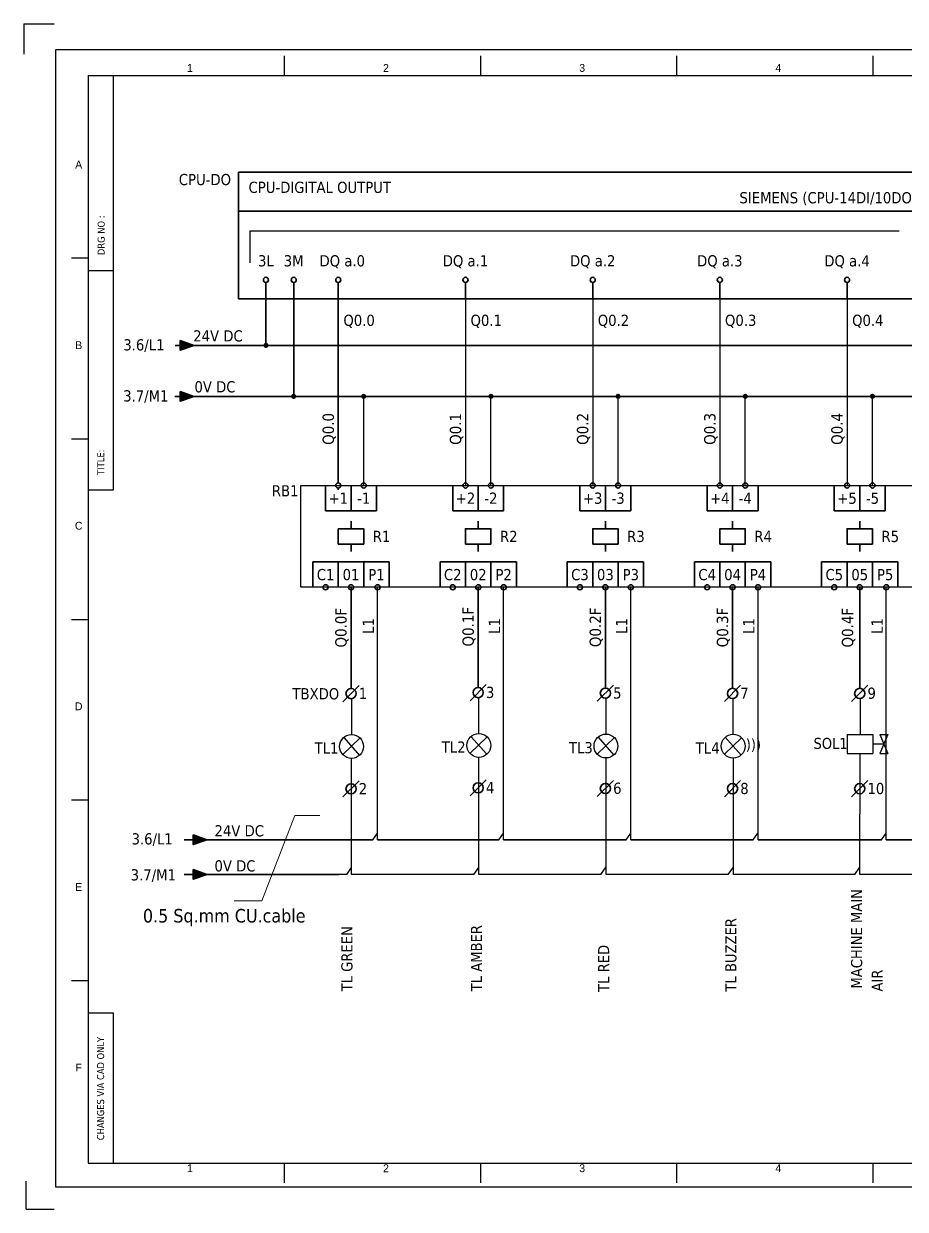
# Model space of a CAD drawing. Extents: x 867151 to 1787449, y -2071112 to -1028603.
# Drawn here: x 877786 to 879335, y -1035458 to -1033375 of the extents above; entities that cross this region are included whole.
import ezdxf
from ezdxf.enums import TextEntityAlignment as Align

# ---------------------------------------------------------------- set-up
doc = ezdxf.new("R2010")
doc.units = 0
doc.header["$LTSCALE"] = 4
doc.header["$MEASUREMENT"] = 0
doc.linetypes.add('EPL_DASH', pattern=[1, 0.5, -0.5])
doc.layers.get('0').update_dxf_attribs({"linetype": 'CONTINUOUS'})
for name, color, linetype, lineweight in [('EPLAN108', 5, 'CONTINUOUS', 35), ('EPLAN305', 5, 'EPL_DASH', 25), ('EPLAN400', 5, 'CONTINUOUS', 35)]:
    doc.layers.add(name, color=color, linetype=linetype, lineweight=lineweight)
doc.layers.add('Layer1', color=7, linetype='CONTINUOUS')
doc.styles.add('BZ2', font='GOTHIC.TTF')
doc.styles.add('Tahoma', font='tahoma.ttf')

msp = doc.modelspace()

# ---------------------------------------------------------------- hatches: boundary and pattern name
at = {"layer": 'EPLAN108'}
for points in [[(878060.9, -1033931.8), (878084.5, -1033940.4), (878060.9, -1033949)], [(878060.9, -1034021.3), (878084.5, -1034029.9), (878060.9, -1034038.4)], [(878083.8, -1034800.1), (878107.4, -1034808.7), (878083.8, -1034817.3)], [(878083.8, -1034861.1), (878107.4, -1034869.7), (878083.8, -1034878.2)]]:
    msp.add_hatch(color=0, dxfattribs=at).paths.add_polyline_path(points, flags=0)

# ---------------------------------------------------------------- linework, layer by layer
for p, q in [((877785.7, -1033375.3), (877839, -1033375.3)), ((877785.7, -1033375.3), (877785.7, -1033428.7)), ((878183.9, -1033795.4), (878183.9, -1033739.3)), ((878183.9, -1033739.3), (879324.4, -1033739.3)), ((878273, -1034365.3), (878273, -1034186.5)), ((878407.7, -1034808.7), (878407.7, -1034365.3)), ((878629.4, -1034808.7), (878629.4, -1034365.3)), ((878852.9, -1034808.7), (878852.9, -1034365.3)), ((879076.5, -1034808.7), (879076.5, -1034365.3)), ((879302, -1034808.7), (879302, -1034365.3)), ((878361.7, -1034560.9), (878361.7, -1034623.9)), ((878585.2, -1034559.1), (878585.2, -1034622.1)), ((878808.8, -1034560.3), (878808.8, -1034623.2)), ((879032.3, -1034560.6), (879032.3, -1034623.6)), ((879255.9, -1034560.6), (879255.9, -1034623.6)), ((878346.7, -1034659.1), (878377.1, -1034630)), ((878348.2, -1034629), (878376, -1034660.5)), ((878570.2, -1034657.3), (878600.6, -1034628.2)), ((878571.7, -1034627.2), (878599.6, -1034658.7)), ((878793.8, -1034658.4), (878824.2, -1034629.3)), ((878795.3, -1034628.3), (878823.1, -1034659.9)), ((879017.3, -1034658.7), (879047.7, -1034629.6)), ((879018.8, -1034628.6), (879046.7, -1034660.2)), ((878362.1, -1034869.7), (878362.1, -1034665.8)), ((878585.6, -1034869.7), (878585.6, -1034664)), ((878809.4, -1034869.7), (878809.4, -1034665.1)), ((879033.3, -1034869.7), (879033.3, -1034665.5)), ((879255.6, -1034869.7), (879255.8, -1034657.2)), ((878399.4, -1034808.7), (878407.5, -1034797)), ((878621, -1034808.7), (878629.1, -1034797)), ((878844.6, -1034808.7), (878852.7, -1034797)), ((879068.1, -1034808.7), (879076.3, -1034797)), ((879293.7, -1034808.7), (879301.8, -1034797)), ((878353.6, -1034869.7), (878362.1, -1034857.6)), ((878576.9, -1034869.7), (878585.6, -1034857.2)), ((878800.2, -1034869.7), (878809.4, -1034856.6)), ((879024.3, -1034869.7), (879033.3, -1034856.9)), ((879246.7, -1034869.7), (879255.6, -1034856.9)), ((878353.6, -1034869.7), (878339.7, -1034869.7)), ((878554.3, -1034869.7), (878362.1, -1034869.7)), ((878576.9, -1034869.7), (878554.3, -1034869.7)), ((878777.9, -1034869.7), (878585.6, -1034869.7)), ((878800.2, -1034869.7), (878770.5, -1034869.7)), ((879002, -1034869.7), (878809.4, -1034869.7)), ((879024.3, -1034869.7), (879002, -1034869.7)), ((879224.4, -1034869.7), (879033.3, -1034869.7)), ((879246.7, -1034869.7), (879224.4, -1034869.7)), ((879447.2, -1034869.7), (879255.6, -1034869.7)), ((877789.9, -1035457.9), (877789.9, -1035408.5)), ((877789.9, -1035457.9), (877789.9, -1035413)), ((877789.9, -1035457.9), (877839.3, -1035457.9)), ((877789.9, -1035457.9), (877834.8, -1035457.9))]:
    msp.add_line(p, q)
at = {"color": 7, "ltscale": 25}
for p, q in [((878562.3, -1033858.8), (878562.3, -1034186.5)), ((878785.9, -1033858.8), (878785.9, -1034186.5)), ((879009.4, -1033858.8), (879009.4, -1034186.5)), ((879233, -1033858.8), (879233, -1034186.5)), ((878383.5, -1034186.5), (878383.5, -1034029.9)), ((878607, -1034186.5), (878607, -1034029.9)), ((878830.6, -1034186.5), (878830.6, -1034029.9)), ((879054.1, -1034186.5), (879054.1, -1034029.9)), ((879277.7, -1034186.5), (879277.7, -1034029.9))]:
    msp.add_line(p, q, dxfattribs=at)
at = {"color": 0, "linetype": 'ByBlock', "lineweight": -3}
for p, q in [((879233.3, -1034623.8), (879233.3, -1034657.2)), ((879233.3, -1034623.8), (879278.4, -1034623.8)), ((879278.4, -1034623.8), (879278.4, -1034657.2)), ((879290.6, -1034623.8), (879304.5, -1034623.8)), ((879290.6, -1034623.8), (879304.5, -1034657.2)), ((879304.5, -1034623.8), (879290.6, -1034657.2)), ((879278.4, -1034640.5), (879290.6, -1034640.5)), ((879290.6, -1034640.5), (879297.5, -1034640.5)), ((879233.3, -1034657.2), (879278.4, -1034657.2)), ((879290.6, -1034657.2), (879304.5, -1034657.2))]:
    msp.add_line(p, q, dxfattribs=at)
at = {"lineweight": 18, "ltscale": 5}
for p, q in [((878204.2, -1034916.3), (878262.3, -1034766.2)), ((878262.3, -1034766.2), (878306.4, -1034766.2)), ((878204.2, -1034916.3), (878155.9, -1034916.3))]:
    msp.add_line(p, q, dxfattribs=at)
msp.add_lwpolyline([(878273, -1034186.5), (880003.8, -1034186.5), (880003.8, -1034365), (878273, -1034365)], close=True)
msp.add_lwpolyline([(878484.6, -1034186.5), (880003.8, -1034186.5), (880003.8, -1034365), (878484.6, -1034365)])
for centre in [(878362.1, -1034644.8), (878585.7, -1034643), (878809.2, -1034644.1), (879032.8, -1034644.4)]:
    msp.add_circle(centre, 21)
at = {"layer": 'EPLAN108', "color": 0}
for p, q in [((878163.5, -1033635.9), (878163.5, -1033858.8)), ((878163.5, -1033635.9), (880467.7, -1033635.9)), ((878163.5, -1033704.8), (880467.7, -1033704.8)), ((878211.5, -1033829.8), (878211.5, -1033940.4)), ((878260.3, -1033829.8), (878260.3, -1034029.9)), ((878338.7, -1033829.8), (878338.7, -1033858.8)), ((878562.3, -1033829.8), (878562.3, -1033858.8)), ((878785.9, -1033829.8), (878785.9, -1033858.8)), ((879009.4, -1033829.8), (879009.4, -1033858.8)), ((879233, -1033829.8), (879233, -1033858.8)), ((878163.5, -1033858.8), (880467.7, -1033858.8)), ((878338.7, -1033858.8), (878338.7, -1034182)), ((878052.2, -1033940.4), (880502.4, -1033940.4)), ((878084.5, -1033940.4), (878094.7, -1033940.4)), ((878051.2, -1034029.9), (880502.4, -1034029.9)), ((878084.5, -1034029.9), (878094.7, -1034029.9)), ((878316.4, -1034186.5), (878316.4, -1034231.2)), ((878338.7, -1034191), (878338.7, -1034194)), ((878361.1, -1034186.5), (878361.1, -1034231.2)), ((878405.8, -1034186.5), (878405.8, -1034231.2)), ((878539.9, -1034186.5), (878539.9, -1034231.2)), ((878584.7, -1034186.5), (878584.7, -1034231.2)), ((878629.4, -1034186.5), (878629.4, -1034231.2)), ((878763.5, -1034186.5), (878763.5, -1034231.2)), ((878808.2, -1034186.5), (878808.2, -1034231.2)), ((878852.9, -1034186.5), (878852.9, -1034231.2)), ((878987.1, -1034186.5), (878987.1, -1034231.2)), ((879031.8, -1034186.5), (879031.8, -1034231.2)), ((879076.5, -1034186.5), (879076.5, -1034231.2)), ((879210.6, -1034186.5), (879210.6, -1034231.2)), ((879255.3, -1034186.5), (879255.3, -1034231.2)), ((879300, -1034186.5), (879300, -1034231.2)), ((878316.4, -1034231.2), (878405.8, -1034231.2)), ((878539.9, -1034231.2), (878629.4, -1034231.2)), ((878763.5, -1034231.2), (878852.9, -1034231.2)), ((878987.1, -1034231.2), (879076.5, -1034231.2)), ((879210.6, -1034231.2), (879300, -1034231.2)), ((878361.1, -1034249.1), (878361.1, -1034262.5)), ((878584.7, -1034249.1), (878584.7, -1034262.5)), ((878808.2, -1034249.1), (878808.2, -1034262.5)), ((879031.8, -1034249.1), (879031.8, -1034262.5)), ((879255.3, -1034249.1), (879255.3, -1034262.5)), ((878338.7, -1034262.5), (878338.7, -1034289.3)), ((878361.1, -1034289.3), (878361.1, -1034302.7)), ((878584.7, -1034289.3), (878584.7, -1034302.7)), ((878808.2, -1034289.3), (878808.2, -1034302.7)), ((879031.8, -1034289.3), (879031.8, -1034302.7)), ((879255.3, -1034289.3), (879255.3, -1034302.7)), ((878294, -1034320.6), (878294, -1034365)), ((878294, -1034320.6), (878428.2, -1034320.6)), ((878338.7, -1034320.6), (878338.7, -1034365)), ((878383.5, -1034320.6), (878383.5, -1034365)), ((878428.2, -1034320.6), (878428.2, -1034365)), ((878517.6, -1034320.6), (878517.6, -1034365)), ((878517.6, -1034320.6), (878651.7, -1034320.6)), ((878562.3, -1034320.6), (878562.3, -1034365)), ((878607, -1034320.6), (878607, -1034365)), ((878651.7, -1034320.6), (878651.7, -1034365)), ((878741.1, -1034320.6), (878741.1, -1034365)), ((878741.1, -1034320.6), (878875.3, -1034320.6)), ((878785.9, -1034320.6), (878785.9, -1034365)), ((878830.6, -1034320.6), (878830.6, -1034365)), ((878875.3, -1034320.6), (878875.3, -1034365)), ((878964.7, -1034320.6), (878964.7, -1034365)), ((878964.7, -1034320.6), (879098.8, -1034320.6)), ((879009.4, -1034320.6), (879009.4, -1034365)), ((879054.1, -1034320.6), (879054.1, -1034365)), ((879098.8, -1034320.6), (879098.8, -1034365)), ((879188.3, -1034320.6), (879188.3, -1034365)), ((879188.3, -1034320.6), (879322.4, -1034320.6)), ((879233, -1034320.6), (879233, -1034365)), ((879277.7, -1034320.6), (879277.7, -1034365)), ((879322.4, -1034320.6), (879322.4, -1034365)), ((878361.1, -1034543.1), (878361.1, -1034365)), ((878584.7, -1034541.3), (878584.7, -1034365)), ((878808.2, -1034542.4), (878808.2, -1034365)), ((879031.8, -1034542.8), (879031.8, -1034365)), ((879255.3, -1034542.8), (879255.3, -1034365)), ((878375.3, -1034537.8), (878346.9, -1034566.3)), ((878598.9, -1034536), (878570.4, -1034564.5)), ((878822.4, -1034537.1), (878794, -1034565.6)), ((879046, -1034537.5), (879017.5, -1034565.9)), ((879269.5, -1034537.5), (879241.1, -1034565.9)), ((878362.1, -1034644.3), (878362.1, -1034644.8)), ((878585.7, -1034642.5), (878585.7, -1034643)), ((878809.2, -1034643.6), (878809.2, -1034644.1)), ((879032.8, -1034644), (879032.8, -1034644.4)), ((878375.3, -1034705.2), (878346.9, -1034733.6)), ((878598.9, -1034703.4), (878570.4, -1034731.8)), ((878822.4, -1034704.5), (878794, -1034732.9)), ((879046, -1034704.8), (879017.5, -1034733.3)), ((879269.5, -1034704.8), (879241.1, -1034733.3)), ((878067.5, -1034808.7), (878399.4, -1034808.7)), ((878067.5, -1034808.7), (878399.4, -1034808.7)), ((878407.7, -1034808.7), (878621, -1034808.7)), ((878407.8, -1034808.7), (878621, -1034808.7)), ((878629.4, -1034808.7), (878844.6, -1034808.7)), ((878631.3, -1034808.7), (878844.6, -1034808.7)), ((878852.9, -1034808.7), (879068.1, -1034808.7)), ((878854.9, -1034808.7), (879068.1, -1034808.7)), ((879076.5, -1034808.7), (879293.7, -1034808.7)), ((879078.5, -1034808.7), (879293.6, -1034808.7)), ((879302, -1034808.7), (879515.2, -1034808.7)), ((878067.5, -1034869.7), (878339.7, -1034869.7))]:
    msp.add_line(p, q, dxfattribs=at)
for points in [[(878060.9, -1033931.8), (878084.5, -1033940.4), (878060.9, -1033949)], [(878060.9, -1034021.3), (878084.5, -1034029.9), (878060.9, -1034038.4)], [(878562.3, -1034289.3), (878607, -1034289.3), (878607, -1034262.5), (878562.3, -1034262.5)], [(878785.9, -1034289.3), (878830.6, -1034289.3), (878830.6, -1034262.5), (878785.9, -1034262.5)], [(879009.4, -1034289.3), (879054.1, -1034289.3), (879054.1, -1034262.5), (879009.4, -1034262.5)], [(879233, -1034289.3), (879277.7, -1034289.3), (879277.7, -1034262.5), (879233, -1034262.5)], [(878083.8, -1034800.1), (878107.4, -1034808.7), (878083.8, -1034817.3)], [(878083.8, -1034861.1), (878107.4, -1034869.7), (878083.8, -1034878.2)]]:
    msp.add_lwpolyline(points, close=True, dxfattribs=at)
at = {"layer": 'EPLAN108', "color": 0, "const_width": 4.47}
for points in [[(878209.3, -1033940.4, 1), (878213.8, -1033940.4, 1)], [(878258.1, -1034029.9, 1), (878262.6, -1034029.9, 1)], [(878381.2, -1034029.9, 1), (878385.7, -1034029.9, 1)], [(878604.8, -1034029.9, 1), (878609.2, -1034029.9, 1)], [(878828.3, -1034029.9, 1), (878832.8, -1034029.9, 1)], [(879051.9, -1034029.9, 1), (879056.4, -1034029.9, 1)], [(879275.4, -1034029.9, 1), (879279.9, -1034029.9, 1)]]:
    msp.add_lwpolyline(points, format="xyb", close=True, dxfattribs=at)
at = {"layer": 'EPLAN108', "color": 0}
msp.add_lwpolyline([(878338.7, -1034289.3), (878383.5, -1034289.3), (878383.5, -1034262.5), (878338.7, -1034262.5)], dxfattribs=at)
for centre, radius in [((878211.5, -1033825.3), 4.47), ((878260.3, -1033825.3), 4.47), ((878338.7, -1033825.3), 4.47), ((878562.3, -1033825.3), 4.47), ((878785.9, -1033825.3), 4.47), ((879009.4, -1033825.3), 4.47), ((879233, -1033825.3), 4.47), ((878338.7, -1034186.5), 4.47), ((878383.5, -1034186.5), 4.47), ((878562.3, -1034186.5), 4.47), ((878607, -1034186.5), 4.47), ((878785.9, -1034186.5), 4.47), ((878830.6, -1034186.5), 4.47), ((879009.4, -1034186.5), 4.47), ((879054.1, -1034186.5), 4.47), ((879233, -1034186.5), 4.47), ((879277.7, -1034186.5), 4.47), ((878316.4, -1034365.3), 4.47), ((878361.1, -1034365.3), 4.47), ((878407.7, -1034365.3), 4.47), ((878539.9, -1034365.3), 4.47), ((878584.7, -1034365.3), 4.47), ((878629.4, -1034365.3), 4.47), ((878763.5, -1034365.3), 4.47), ((878808.2, -1034365.3), 4.47), ((878852.9, -1034365.3), 4.47), ((878987.1, -1034365.3), 4.47), ((879031.8, -1034365.3), 4.47), ((879076.5, -1034365.3), 4.47), ((879210.6, -1034365.3), 4.47), ((879255.3, -1034365.3), 4.47), ((879302, -1034365.3), 4.47), ((878361.1, -1034552.1), 8.94), ((878584.6, -1034550.3), 8.94), ((878808.2, -1034551.4), 8.94), ((879031.8, -1034551.7), 8.94), ((879255.3, -1034551.7), 8.94), ((878361.1, -1034719.4), 8.94), ((878584.6, -1034717.6), 8.94), ((878808.2, -1034718.7), 8.94), ((879031.8, -1034719), 8.94), ((879255.3, -1034719), 8.94)]:
    msp.add_circle(centre, radius, dxfattribs=at)
at = {"layer": 'Layer1'}
for p, q in [((878243.6, -1033432), (878243.6, -1033466.5)), ((878588.4, -1033432), (878588.4, -1033466.5)), ((878933.3, -1033432), (878933.3, -1033466.5)), ((879278.1, -1033432), (879278.1, -1033466.5)), ((877898.8, -1033466.5), (880657.3, -1033466.5)), ((877898.8, -1033466.5), (877898.8, -1035376.7)), ((877943.1, -1033466.5), (877943.1, -1034194.7)), ((877898.8, -1033787.1), (877870, -1033787.1)), ((877898.8, -1033808.8), (877943.1, -1033808.8)), ((877870, -1034104.3), (877898.8, -1034104.3)), ((877943.1, -1034194.7), (877898.8, -1034194.7)), ((877870, -1034421.6), (877898.8, -1034421.6)), ((877870, -1034738.8), (877898.8, -1034738.8)), ((877870, -1035056), (877898.8, -1035056)), ((877898.8, -1035112.6), (877943.1, -1035112.6)), ((877943.1, -1035112.6), (877943.1, -1035376.7)), ((877898.8, -1035376.7), (880657.3, -1035376.7)), ((878243.6, -1035376.7), (878243.6, -1035411.1)), ((878588.4, -1035376.7), (878588.4, -1035411.1)), ((878933.3, -1035376.7), (878933.3, -1035411.1)), ((879278.1, -1035376.7), (879278.1, -1035411.1))]:
    msp.add_line(p, q, dxfattribs=at)
msp.add_lwpolyline([(877842.3, -1033420.9), (880703.6, -1033420.9), (880703.6, -1035418.8), (877842.3, -1035418.8)], close=True, dxfattribs=at)

# ---------------------------------------------------------------- texts
at = {"style": 'Tahoma'}
msp.add_text('0.5 Sq.mm CU.cable', height=23.75, dxfattribs=at).set_placement((877995.3, -1034961.2), align=Align.BOTTOM_LEFT)
at = {"layer": 'EPLAN108', "color": 0, "style": 'Tahoma'}
for s, p in [('CPU-DO', (878058.4, -1033658.9)), ('RB1', (878221.9, -1034205.6))]:
    msp.add_text(s, height=19.69, dxfattribs=at).set_placement(p)
for s, height, p in [('CPU-DIGITAL OUTPUT', 19.693, (878181, -1033662.7)), ('SIEMENS (CPU-14DI/10DO) - 6ES7214-1AG40-0XB0', 19.693, (879043.9, -1033681)), ('Q0.0', 19.69, (878347.7, -1033896.3)), ('Q0.1', 19.69, (878571.2, -1033896.3)), ('Q0.2', 19.69, (878794.8, -1033896.3)), ('Q0.3', 19.69, (879018.4, -1033896.3)), ('Q0.4', 19.69, (879241.9, -1033896.3)), ('24V DC', 19.69, (878083.7, -1033923.7)), ('3.6/L1', 19.69, (877960.8, -1033939.4)), ('0V DC', 19.69, (878085.9, -1034013.1)), ('3.7/M1', 19.69, (877960.6, -1034029.1)), ('TBXDO', 19.69, (878258.1, -1034552.3)), ('1', 19.7, (878374.7, -1034551.7)), ('3', 19.7, (878598.2, -1034549.9)), ('5', 19.7, (878821.8, -1034551)), ('7', 19.7, (879045.3, -1034551.3)), ('9', 19.7, (879268.9, -1034551.3)), ('TL1', 19.69, (878297, -1034647.7)), ('TL2', 19.69, (878520.6, -1034645.9)), ('TL3', 19.69, (878744.2, -1034647)), ('TL4', 19.69, (878967.1, -1034647.4)), ('2', 19.7, (878374.7, -1034719)), ('4', 19.7, (878598.2, -1034717.2)), ('6', 19.7, (878821.8, -1034718.3)), ('8', 19.7, (879045.3, -1034718.7)), ('10', 19.69, (879268.9, -1034718.7)), ('24V DC', 19.69, (878121.1, -1034793)), ('3.6/L1', 19.69, (877975.3, -1034807.2)), ('0V DC', 19.69, (878121.1, -1034854.6)), ('3.7/M1', 19.69, (877973.8, -1034870.4))]:
    msp.add_text(s, height=height, dxfattribs=at).set_placement(p, align=Align.MIDDLE_LEFT)
for s, p in [('3L', (878211.5, -1033791.8)), ('3M', (878260.3, -1033791.8)), ('DQ a.0', (878345.7, -1033791.8)), ('DQ a.1', (878562.3, -1033791.8)), ('DQ a.2', (878785.9, -1033791.8)), ('DQ a.3', (879009.4, -1033791.8)), ('DQ a.4', (879233, -1033791.8)), ('+1', (878338.7, -1034208.8)), ('-1', (878383.5, -1034208.8)), ('+2', (878562.3, -1034208.8)), ('-2', (878607, -1034208.8)), ('+3', (878785.9, -1034208.8)), ('-3', (878830.6, -1034208.8)), ('+4', (879009.4, -1034208.8)), ('-4', (879054.1, -1034208.8)), ('+5', (879233, -1034208.8)), ('-5', (879277.7, -1034208.8)), ('R1', (878414.8, -1034275.9)), ('R2', (878638.4, -1034275.9)), ('R3', (878861.9, -1034275.9)), ('R4', (879085.5, -1034275.9)), ('R5', (879309, -1034275.9)), ('C1', (878316.4, -1034343)), ('01', (878361.1, -1034343)), ('P1', (878405.8, -1034343)), ('C2', (878539.9, -1034343)), ('02', (878584.7, -1034343)), ('P2', (878629.4, -1034343)), ('C3', (878763.5, -1034343)), ('03', (878808.2, -1034343)), ('P3', (878852.9, -1034343)), ('C4', (878987.1, -1034343)), ('04', (879031.8, -1034343)), ('P4', (879076.5, -1034343)), ('C5', (879210.6, -1034343)), ('05', (879255.3, -1034343)), ('P5', (879300, -1034343))]:
    msp.add_text(s, height=19.69, dxfattribs=at).set_placement(p, align=Align.MIDDLE_CENTER)
for s, p in [('Q0.0', (878321.1, -1034087.1)), ('Q0.1', (878544.7, -1034087.1)), ('Q0.2', (878768.2, -1034087.1)), ('Q0.3', (878991.8, -1034087.1)), ('Q0.4', (879215.3, -1034087.1)), ('Q0.1F', (878566.9, -1034434.5)), ('Q0.0F', (878343.3, -1034436.3)), ('L1', (878391.6, -1034433.2)), ('L1', (878613.2, -1034433.2)), ('Q0.2F', (878790.5, -1034435.6)), ('L1', (878836.8, -1034433.2)), ('Q0.3F', (879014, -1034435.9)), ('L1', (879060.3, -1034433.2)), ('Q0.4F', (879233.8, -1034436.2)), ('L1', (879285.9, -1034433.2))]:
    msp.add_text(s, height=20, rotation=90, dxfattribs=at).set_placement(p, align=Align.MIDDLE_CENTER)
at = {"layer": 'EPLAN108', "color": 7, "style": 'Tahoma'}
for s, height, p in [(' MACHINE MAIN ', 19.555, (879249.8, -1034888)), ('TL GREEN', 19.56, (878353.8, -1034960.5)), ('TL AMBER', 19.56, (878581.6, -1034958.5)), ('TL BUZZER ', 19.56, (879028.7, -1034938.9)), (' TL RED', 19.56, (878805.1, -1034993.4)), ('AIR ', 19.56, (879286.1, -1035029.4))]:
    msp.add_text(s, height=height, rotation=90, dxfattribs=at).set_placement(p, align=Align.MIDDLE_RIGHT)
at = {"layer": 'EPLAN305', "color": 0, "linetype": 'ByBlock', "lineweight": -3, "ltscale": 4, "style": 'Tahoma'}
msp.add_text('SOL1', height=19.41, dxfattribs=at).set_placement((879174.1, -1034639.5), align=Align.MIDDLE_LEFT)
at = {"layer": 'EPLAN400', "color": 0, "style": 'Tahoma'}
msp.add_text(')))', height=19.3, dxfattribs=at).set_placement((879055.1, -1034641.3), align=Align.MIDDLE_LEFT)
at = {"layer": 'Layer1', "style": 'BZ2'}
for s, p in [('1', (878077.8, -1033453)), ('2', (878422.6, -1033453)), ('3', (878767.4, -1033453)), ('4', (879112.2, -1033453)), ('A', (877882.4, -1033622.8)), ('B', (877882.4, -1033940)), ('C', (877882.4, -1034257.2)), ('D', (877882.4, -1034574.4)), ('E', (877882.4, -1034891.7)), ('F', (877882.4, -1035208.9)), ('1', (878077.8, -1035385.7)), ('2', (878422.6, -1035385.7)), ('3', (878767.4, -1035385.7)), ('4', (879112.2, -1035385.7))]:
    msp.add_text(s, height=13.8, dxfattribs=at).set_placement(p, align=Align.MIDDLE)
at = {"layer": 'Layer1', "style": 'Tahoma'}
for s, height, p in [('DRG NO :', 12.41, (877921.9, -1033747)), ('TITLE:', 12.41, (877921.2, -1034145.6)), ('CHANGES VIA CAD ONLY', 12.413, (877920.9, -1035245.8))]:
    msp.add_text(s, height=height, rotation=90, dxfattribs=at).set_placement(p, align=Align.MIDDLE)

doc.saveas('drawing.dxf')
